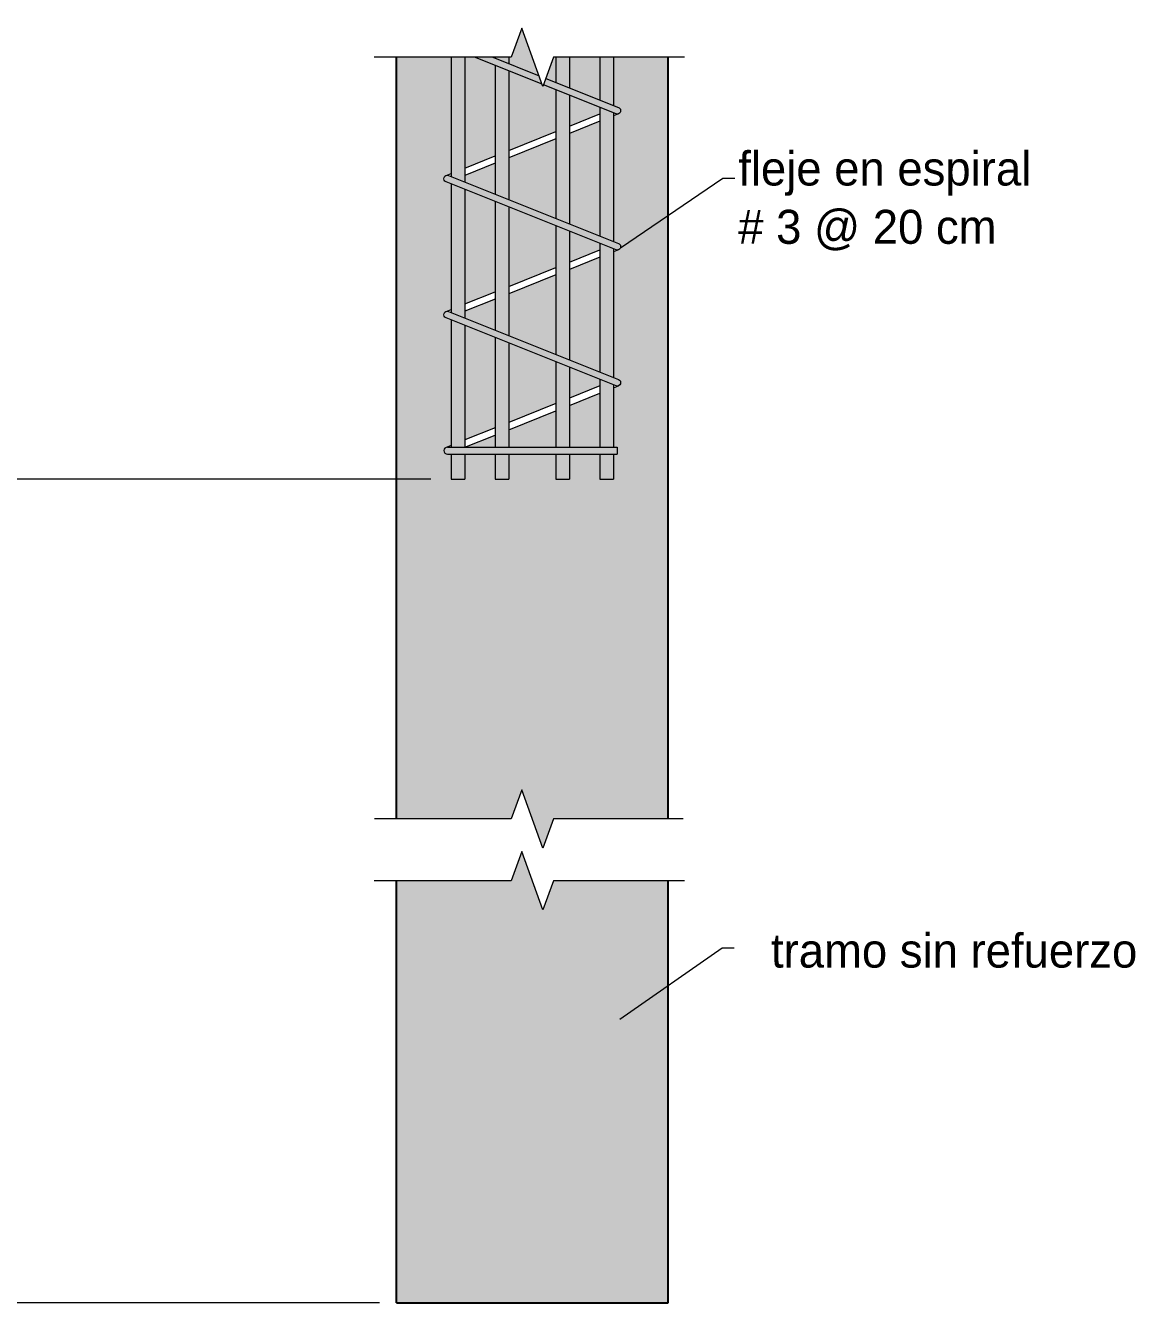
# Model space of a CAD drawing. Header units: metres. Extents: x 187 to 346, y 195 to 238.
# Drawn here: x 300.5 to 305.4, y 210.44 to 216.1 of the extents above; entities that cross this region are included whole.
import ezdxf
from ezdxf.enums import TextEntityAlignment as Align

# ---------------------------------------------------------------- set-up
doc = ezdxf.new("R2010")
doc.units = ezdxf.units.M
for name, color, linetype, lineweight, true_color in [('Achu-Sombra 1', 253, 'Continuous', 13, 0x9c9c9c), ('Achu-Sombra 4', 254, 'Continuous', 13, 0xe0e0e0), ('Achu-Sombra 5', 254, 'Continuous', 13, 0xe8e8e8)]:
    doc.layers.add(name, color=color, linetype=linetype, lineweight=lineweight, true_color=true_color)
for name, color, linetype, lineweight in [('Cotas', 32, 'Continuous', 25), ('e-Secciones', 155, 'Continuous', 25), ('e-Tex-Linea', 7, 'Continuous', 9), ('e-Varillas1', 132, 'Continuous', 18), ('e-Varilllas2', 214, 'Continuous', 13), ('Secciones 1', 124, 'Continuous', 25), ('Tex-Tex', 8, 'Continuous', 25)]:
    doc.layers.add(name, color=color, linetype=linetype, lineweight=lineweight)
doc.styles.add('Century Gothic', font='GOTHIC.TTF')
doc.styles.add('Cotas', font='GOTHIC.TTF')
doc.dimstyles.new('NINGUNA', dxfattribs={"dimtxt": 0.1125, "dimasz": 0.065, "dimexe": 0.025, "dimexo": 0.075, "dimgap": 0.005, "dimtad": 0, "dimtoh": 1, "dimzin": 4, "dimdsep": 46, "dimtxsty": 'Cotas', "dimblk": 'OBLIQUE', "dimcen": 0, "dimse1": 1, "dimse2": 1, "dimclrd": 256, "dimclre": 256, "dimclrt": 256, "dimadec": 1, "dimazin": 0, "dimtfac": 1.333333333333333, "dimtix": 1, "dimtofl": 0, "dimtmove": 2, "dimatfit": 0, "dimfxl": 1, "dimtolj": 1, "dimtzin": 0, "dimlwd": 9, "dimlwe": 9, "dimarcsym": 0})

# ---------------------------------------------------------------- blocks, each defined once
blk = doc.blocks.new('_Oblique')
at = {"color": 0, "linetype": 'ByBlock', "lineweight": -2}
blk.add_line((-0.5, -0.5), (0.5, 0.5), dxfattribs=at)
blk = doc.blocks.new('*D281')
at = {"layer": 'Cotas', "lineweight": 9, "transparency": 16777216}
for p, q in [((302.2905541657203, 217.3544459579512), (298.1009977583223, 217.3544459579512)), ((298.1259977583223, 217.3544459579512), (298.1259977583223, 215.9540588117646)), ((298.1259977583223, 214.0988960027636), (298.1259977583223, 215.4992831489502)), ((302.2924396675991, 214.0988960027636), (298.1009977583223, 214.0988960027636))]:
    blk.add_line(p, q, dxfattribs=at)
at = {"layer": 'Defpoints', "color": 0, "transparency": 16777216}
for p in [(302.3655541657202, 217.3544459579512), (298.1259977583223, 214.0988960027636), (302.3674396675991, 214.0988960027636)]:
    blk.add_point(p, dxfattribs=at)
at = {"layer": 'Cotas', "lineweight": 9, "transparency": 16777216, "xscale": 0.05, "yscale": 0.05, "zscale": 0.05}
for p, rotation in [((298.1259977583223, 217.3544459579512), 90), ((298.1259977583223, 214.0988960027636), 270)]:
    blk.add_blockref('_Oblique', p, dxfattribs=dict(at, rotation=rotation))
at = {"layer": 'Cotas', "transparency": 16777216, "insert": (298.1259977583223, 215.7266709803573), "char_height": 0.075, "attachment_point": 5, "rotation": 90, "style": 'Cotas', "bg_fill": 3, "box_fill_scale": 1.1, "bg_fill_color": 9, "bg_fill_true_color": 13158600, "bg_fill_transparency": 0}
blk.add_mtext('\\A1;variable', dxfattribs=at)
blk = doc.blocks.new('*D278')
at = {"layer": 'Cotas', "lineweight": 9, "transparency": 16777216}
for p, q in [((302.2924396675991, 214.0988960027636), (298.1009977583223, 214.0988960027636)), ((298.1259977583223, 214.0988960027636), (298.1259977583223, 212.5091594903728)), ((298.1259977583223, 210.4646473151675), (298.1259977583223, 212.0543838275584)), ((302.065554165721, 210.4646473151675), (298.1009977583223, 210.4646473151675))]:
    blk.add_line(p, q, dxfattribs=at)
at = {"layer": 'Defpoints', "color": 0, "transparency": 16777216}
for p in [(302.3674396675991, 214.0988960027636), (298.1259977583223, 210.4646473151675), (302.140554165721, 210.4646473151675)]:
    blk.add_point(p, dxfattribs=at)
at = {"layer": 'Cotas', "lineweight": 9, "transparency": 16777216, "xscale": 0.05, "yscale": 0.05, "zscale": 0.05}
for p, rotation in [((298.1259977583223, 214.0988960027636), 90), ((298.1259977583223, 210.4646473151675), 270)]:
    blk.add_blockref('_Oblique', p, dxfattribs=dict(at, rotation=rotation))
at = {"layer": 'Cotas', "transparency": 16777216, "insert": (298.1259977583223, 212.2817716589654), "char_height": 0.075, "attachment_point": 5, "rotation": 90, "style": 'Cotas', "bg_fill": 3, "box_fill_scale": 1.1, "bg_fill_color": 9, "bg_fill_true_color": 13158600, "bg_fill_transparency": 0}
blk.add_mtext('\\A1;variable', dxfattribs=at)

msp = doc.modelspace()

# ---------------------------------------------------------------- hatches: boundary and pattern name
at = {"layer": 'Achu-Sombra 1', "linetype": 'Continuous', "lineweight": 5}
h = msp.add_hatch(color=256, dxfattribs=at)
h.dxf.hatch_style = 1
h.paths.add_polyline_path([(303.0987154398556, 215.9604102167648), (303.0387154398552, 215.9604102167646), (303.0387154398559, 215.7713567941771), (303.0987154398554, 215.7473567941774)])
h.paths.add_polyline_path([(302.9043380820099, 215.9604102167648), (302.8443380820101, 215.960410216765), (302.8443380820097, 215.8491077373153), (302.9043380820099, 215.8251077373152)])
h.paths.add_polyline_path([(302.6367702494299, 215.9604102167648), (302.5767702494302, 215.9604102167648), (302.5767702494297, 215.9561348703471), (302.6367702494299, 215.932134870347)])
at = {"layer": 'Achu-Sombra 4'}
h = msp.add_hatch(color=256, dxfattribs=at)
h.dxf.hatch_style = 1
h.paths.add_polyline_path([(302.7702834880831, 215.8787295748857), (302.5660818833851, 215.9604102167648), (302.4853132330347, 215.9604102167648), (302.7840461167989, 215.8409170632587)])
h.paths.add_polyline_path([(302.8002168956196, 215.866756211871), (302.7899523390133, 215.8385545743731), (303.1101897388123, 215.7104596144531, 0.1849294828966749), (303.1209185926407, 215.7104596144584), (303.1213302422961, 215.7106242743205, 0.6663096076201807), (303.1213302423121, 215.7383108731942)])
at = {"layer": 'Achu-Sombra 5'}
h = msp.add_hatch(color=256, dxfattribs=at)
h.paths.add_polyline_path([(303.3405541657207, 215.9604102167648), (303.0987154398554, 215.960410216765), (303.0987154398554, 215.747356794177), (303.1209185926273, 215.7384755330681, -0.6878641546696125), (303.1209185926407, 215.7104596144584), (303.0987154398554, 215.7015783533438), (303.0987154398554, 215.1473567941766), (303.1209185926273, 215.1384755330682, -0.6878641543261902), (303.1209185926541, 215.1104596144635), (303.0987154398551, 215.1015783533442), (303.0987154398554, 214.5473567941772), (303.1209185926273, 214.5384755330681, -0.6878641550910853), (303.1209185926248, 214.5104596144522), (303.0987154398554, 214.5015783533442), (303.0987154398554, 214.2395063880813), (303.1155008183755, 214.2395063880813), (303.1155008183753, 214.2094675737606), (303.0987154398554, 214.2094675737606), (303.0987154398554, 214.0988960027639), (303.0387154398554, 214.0988960027633), (303.0387154398554, 214.2094675737606), (302.9043380820099, 214.2094675737603), (302.9043380820101, 214.0988960027635), (302.8443380820097, 214.0988960027637), (302.8443380820099, 214.2094675737608), (302.6367702494299, 214.2094675737606), (302.6367702494299, 214.0988960027637), (302.57677024943, 214.0988960027635), (302.57677024943, 214.2094675737606), (302.4423928915844, 214.2094675737608), (302.4423928915844, 214.0988960027635), (302.3823928915845, 214.0988960027635), (302.3823928915845, 214.2094675737606), (302.3655933696964, 214.2094675737606, -0.8540924865588074), (302.3609142642811, 214.2387653432547), (302.3823928915842, 214.2473567941761), (302.382392891584, 214.8015783533449), (302.3601897388135, 214.8104596144535, -0.6878641541453329), (302.3601897387787, 214.8384755330549), (302.3823928915847, 214.8473567941771), (302.3823928915845, 215.4015783533453), (302.3601897388135, 215.4104596144537, -0.6878641541453329), (302.3601897387787, 215.438475533055), (302.3823928915845, 215.447356794177), (302.3823928915847, 215.9604102167648), (302.1405541657209, 215.9604102167648), (302.1405541657209, 212.5990944177627), (302.6468041657183, 212.5990944177627), (302.693679165717, 212.7278824218056), (302.7874291657226, 212.4703064137302), (302.8343041657183, 212.5990944177627), (303.3405541657207, 212.5990944177627)])
h.paths.add_polyline_path([(302.6936791657174, 216.0891982208072), (302.6468041657186, 215.9604102167648), (302.6367702494299, 215.9604102167648), (302.6367702494299, 215.9321348703472), (302.7702834880838, 215.8787295748859)])
h.paths.add_polyline_path([(302.8443380820099, 215.9604102167646), (302.8343041657188, 215.9604102167648), (302.8002168956198, 215.866756211871), (302.8443380820099, 215.8491077373148)], flags=17)
h.paths.add_polyline_path([(303.0387154398554, 215.9604102167646), (302.9043380820101, 215.9604102167648), (302.9043380820094, 215.8251077373152), (303.0387154398554, 215.7713567941769)], flags=17)
h.paths.add_polyline_path([(303.0387154398552, 215.7390493340358), (302.9043380820101, 215.7928002771744), (302.9043380820101, 215.6561348703474), (303.0387154398554, 215.7098858134857)], flags=17)
h.paths.add_polyline_path([(302.8443380820101, 215.8168002771747), (302.7899523390131, 215.8385545743731), (302.7874291657226, 215.8316222127319), (302.7840461167984, 215.8409170632592), (302.6367702494297, 215.8998274102066), (302.6367702494299, 215.5491077373154), (302.8443380820099, 215.6321348703473)], flags=17)
h.paths.add_polyline_path([(302.57677024943, 215.9238274102067), (302.4853132330352, 215.9604102167648), (302.4423928915844, 215.9604102167648), (302.4423928915846, 215.4713567941774), (302.57677024943, 215.5251077373153)], flags=17)
h.paths.add_polyline_path([(302.57677024943, 215.4928002771746), (302.4423928915846, 215.4390493340368), (302.4423928915844, 215.4098858134853), (302.5767702494297, 215.3561348703472)], flags=17)
h.paths.add_polyline_path([(302.8443380820099, 215.599827410206), (302.6367702494299, 215.5168002771745), (302.6367702494301, 215.3321348703471), (302.8443380820101, 215.2491077373156)], flags=17)
h.paths.add_polyline_path([(303.0387154398554, 215.6775783533442), (302.9043380820099, 215.6238274102061), (302.9043380820099, 215.2251077373148), (303.0387154398554, 215.1713567941772)], flags=17)
h.paths.add_polyline_path([(303.0387154398552, 215.1390493340364), (302.9043380820096, 215.1928002771744), (302.9043380820096, 215.0561348703472), (303.0387154398557, 215.1098858134858)], flags=17)
h.paths.add_polyline_path([(302.8443380820099, 215.2168002771748), (302.6367702494299, 215.299827410207), (302.6367702494299, 214.9491077373154), (302.8443380820097, 215.0321348703471)], flags=17)
h.paths.add_polyline_path([(302.57677024943, 215.3238274102069), (302.4423928915844, 215.3775783533451), (302.4423928915846, 214.8713567941773), (302.57677024943, 214.9251077373151)], flags=17)
h.paths.add_polyline_path([(302.57677024943, 214.8928002771745), (302.4423928915846, 214.8390493340364), (302.4423928915839, 214.8098858134856), (302.57677024943, 214.7561348703475)], flags=17)
h.paths.add_polyline_path([(302.8443380820101, 214.9998274102063), (302.6367702494299, 214.9168002771746), (302.6367702494299, 214.7321348703474), (302.8443380820095, 214.6491077373152)], flags=17)
h.paths.add_polyline_path([(303.0387154398557, 215.0775783533443), (302.9043380820101, 215.0238274102062), (302.9043380820094, 214.6251077373156), (303.0387154398557, 214.5713567941771)], flags=17)
h.paths.add_polyline_path([(303.0387154398557, 214.5390493340358), (302.9043380820101, 214.5928002771743), (302.9043380820099, 214.4561348703469), (303.0387154398554, 214.5098858134852)], flags=17)
h.paths.add_polyline_path([(302.8443380820097, 214.6168002771747), (302.6367702494297, 214.699827410207), (302.6367702494301, 214.3491077373146), (302.8443380820097, 214.4321348703468)], flags=17)
h.paths.add_polyline_path([(302.57677024943, 214.7238274102071), (302.4423928915844, 214.7775783533452), (302.4423928915844, 214.271356794176), (302.5767702494297, 214.3251077373145)], flags=17)
h.paths.add_polyline_path([(302.57677024943, 214.2928002771741), (302.4435355266965, 214.2395063880808), (302.5767702494302, 214.2395063880808)], flags=17)
h.paths.add_polyline_path([(302.8443380820097, 214.3998274102062), (302.6367702494297, 214.316800277174), (302.6367702494304, 214.2395063880808), (302.8443380820095, 214.2395063880808)], flags=17)
h.paths.add_polyline_path([(303.0387154398554, 214.4775783533444), (302.9043380820096, 214.4238274102058), (302.9043380820096, 214.2395063880808), (303.0387154398554, 214.2395063880806)], flags=17)
msp.add_hatch(color=256, dxfattribs=at).paths.add_polyline_path([(303.3405541657207, 212.3261615291685), (302.8343041657188, 212.3261615291685), (302.7874291657229, 212.1973735251361), (302.6936791657174, 212.4549495332114), (302.6468041657188, 212.3261615291685), (302.1405541657209, 212.3261615291685), (302.1405541657209, 210.4646473151674), (303.3405541657207, 210.4646473151674)])

# ---------------------------------------------------------------- linework, layer by layer
at = {"layer": 'e-Secciones'}
for p, q in [((302.1405541657209, 210.4646473151674), (302.1405541657209, 212.3261615291685)), ((303.3405541657207, 210.4646473151674), (303.3405541657207, 212.3261615291685)), ((302.1405541657209, 210.4646473151674), (303.3405541657207, 210.4646473151674))]:
    msp.add_line(p, q, dxfattribs=at)
at = {"layer": 'e-Varillas1'}
for p, q in [((302.4423928915844, 215.9604102167648), (302.4423928915844, 215.4098858134853)), ((302.57677024943, 215.9604102167648), (302.57677024943, 215.9561348703471)), ((302.6367702494299, 215.9604102167648), (302.6367702494299, 215.932134870347)), ((302.8443380820099, 215.9604102167648), (302.8443380820099, 215.8491077373151)), ((302.9043380820099, 215.9604102167648), (302.9043380820099, 215.8251077373152)), ((303.0387154398554, 215.9604102167648), (303.0387154398554, 215.7713567941769)), ((303.0987154398554, 215.9604102167648), (303.0987154398554, 215.747356794177)), ((302.57677024943, 215.9238274102067), (302.57677024943, 215.3561348703472)), ((302.6367702494299, 215.8998274102066), (302.6367702494299, 215.3321348703471)), ((302.8443380820099, 215.8168002771745), (302.8443380820099, 215.2491077373152)), ((302.9043380820099, 215.7928002771744), (302.9043380820099, 215.2251077373153)), ((303.0387154398554, 215.739049334036), (303.0387154398554, 215.171356794177)), ((303.0987154398554, 215.7150493340359), (303.0987154398554, 215.1473567941771)), ((302.4423928915844, 215.3775783533451), (302.4423928915844, 214.8098858134852)), ((302.57677024943, 215.3238274102069), (302.57677024943, 214.7561348703471)), ((302.6367702494299, 215.2998274102067), (302.6367702494299, 214.7321348703469)), ((302.8443380820099, 215.2168002771746), (302.8443380820097, 214.649107737315)), ((302.9043380820099, 215.1928002771744), (302.9043380820099, 214.6251077373151)), ((303.0387154398554, 215.1390493340362), (303.0387154398554, 214.5713567941768)), ((303.0987154398554, 215.115049334036), (303.0987154398554, 214.547356794177)), ((302.4423928915844, 214.777578353345), (302.4423928915844, 214.2394643888513)), ((302.57677024943, 214.7238274102067), (302.57677024943, 214.2394643888513)), ((302.6367702494299, 214.6998274102066), (302.6367702494299, 214.2394643888515)), ((302.8443380820097, 214.6168002771744), (302.8443380820097, 214.2394643888515)), ((302.9043380820099, 214.5928002771743), (302.9043380820096, 214.2394643888513)), ((303.0387154398554, 214.539049334036), (303.0387154398554, 214.2394643888513)), ((303.0987154398554, 214.5150493340359), (303.0987154398556, 214.2394643888515)), ((303.1155008183755, 214.239506388081), (303.1155008183753, 214.2094675737606)), ((302.4423928915844, 214.2094675737606), (302.4423928915844, 214.0988960027633)), ((302.5767702494297, 214.2094675737608), (302.57677024943, 214.0988960027635)), ((302.6367702494299, 214.2094675737606), (302.6367702494299, 214.0988960027635)), ((302.8443380820099, 214.2094675737606), (302.8443380820097, 214.0988960027635)), ((302.9043380820099, 214.2094675737606), (302.9043380820099, 214.0988960027635)), ((303.0387154398557, 214.2094675737606), (303.0387154398554, 214.0988960027635)), ((303.0987154398556, 214.2094675737606), (303.0987154398554, 214.0988960027635)), ((302.57677024943, 214.0988960027635), (302.6367702494299, 214.0988960027635)), ((302.8443380820097, 214.0988960027635), (302.9043380820099, 214.0988960027635)), ((303.0387154398557, 214.0988960027635), (303.0987154398556, 214.0988960027637))]:
    msp.add_line(p, q, dxfattribs=at)
for points in [[(302.7840461167991, 215.8409170632587), (302.485313233035, 215.9604102167648)], [(302.5660818833856, 215.9604102167648), (302.7702834880833, 215.8787295748857)]]:
    msp.add_lwpolyline(points, dxfattribs=at)
msp.add_lwpolyline([(302.8002168956196, 215.8667562118712), (303.1209185926273, 215.7384755330681, -1.000000000001588), (303.1101897388123, 215.7104596144531), (302.7899523390133, 215.8385545743731)], format="xyb", dxfattribs=at)
at = {"layer": 'e-Varilllas2'}
for points in [[(302.9043380820099, 215.6561348703474), (303.0387154398554, 215.7098858134857)], [(303.1213302423093, 215.7106242743257), (303.0987154398554, 215.7015783533441)], [(303.0387154398554, 215.6775783533442), (302.9043380820099, 215.6238274102061)], [(302.6367702494299, 215.5491077373154), (302.8443380820099, 215.6321348703475)], [(302.8443380820099, 215.5998274102062), (302.6367702494299, 215.5168002771745)], [(302.4423928915844, 215.4713567941771), (302.57677024943, 215.5251077373153)], [(302.57677024943, 215.4928002771746), (302.4423928915844, 215.4390493340366)], [(302.9043380820099, 215.0561348703472), (303.0387154398554, 215.1098858134856)], [(303.0387154398554, 215.0775783533441), (302.9043380820099, 215.023827410206)], [(303.1213302423093, 215.1106242743256), (303.0987154398554, 215.101578353344)], [(302.6367702494299, 214.9491077373152), (302.8443380820099, 215.0321348703474)], [(302.8443380820099, 214.9998274102061), (302.6367702494299, 214.9168002771744)], [(302.4423928915844, 214.871356794177), (302.57677024943, 214.9251077373151)], [(302.57677024943, 214.8928002771745), (302.4423928915844, 214.8390493340364)], [(303.0387154398554, 214.5098858134852), (302.9043380820099, 214.4561348703469)], [(302.9043380820099, 214.4238274102061), (303.0387154398554, 214.4775783533444)], [(303.0987154398554, 214.5015783533442), (303.1209185926273, 214.5104596144531)], [(302.8443380820097, 214.4321348703468), (302.6367702494299, 214.3491077373146)], [(302.6367702494299, 214.3168002771743), (302.8443380820097, 214.3998274102062)], [(302.57677024943, 214.3251077373145), (302.4423928915844, 214.2713567941762)], [(302.4434305286227, 214.2394643888513), (302.57677024943, 214.2928002771741)]]:
    msp.add_lwpolyline(points, dxfattribs=at)
at = {"layer": 'Secciones 1'}
msp.add_line((303.3405541657207, 212.5990944177627), (303.3405541657207, 215.9604102167648), dxfattribs=at)

# ---------------------------------------------------------------- texts
at = {"layer": 'Tex-Tex', "style": 'Century Gothic'}
for s, p in [('fleje en espiral', (303.6493794382254, 215.4691984925003)), ('# 3 @ 20 cm', (303.6493794382254, 215.2118671752817))]:
    msp.add_text(s, height=0.1500007499999886, dxfattribs=at).set_placement(p, align=Align.MIDDLE_LEFT)
msp.add_text('tramo sin refuerzo', height=0.1500007499999886, dxfattribs=at).set_placement((305.4106440010341, 212.0182558347744), align=Align.MIDDLE_RIGHT)

# ---------------------------------------------------------------- leaders
at = {"layer": 'e-Tex-Linea'}
for points in [[(303.1295621250274, 215.1191031468534), (303.5818754964507, 215.4267030964438), (303.6338880225114, 215.4267030964438)], [(303.1266846262545, 211.7163777560397), (303.5789979976778, 212.0301746038683), (303.6310105237385, 212.0301746038683)]]:
    msp.add_leader(points, dimstyle='NINGUNA', override={"dimasz": 0.1125, "dimgap": 0.01}, dxfattribs=at)

# ---------------------------------------------------------------- next in the draw order: dimensions: what is measured, and where the dimension line sits
at = {"layer": 'Cotas'}
dim = msp.add_linear_dim(base=(298.1259977583223, 214.0988960027636), p1=(302.3655541657201, 217.3544459579511), p2=(302.367439667599, 214.0988960027635), angle=90, text='variable', dimstyle='NINGUNA', override={"dimtxt": 0.075, "dimasz": 0.05, "dimgap": 0.025, "dimlfac": 0.2666666666666666, "dimse1": 0, "dimse2": 0, "dimtfill": 1}, dxfattribs=at)
dim.commit()
dim.dimension.update_dxf_attribs({"geometry": '*D281', "text_midpoint": (298.1259977583223, 215.7266709803573)})

# ---------------------------------------------------------------- next in the draw order: hatches: boundary and pattern name
at = {"layer": 'Achu-Sombra 1', "linetype": 'Continuous', "lineweight": 5}
h = msp.add_hatch(color=256, dxfattribs=at)
h.dxf.hatch_style = 1
h.paths.add_polyline_path([(302.4423928915846, 215.9604102167648), (302.3823928915845, 215.9604102167648), (302.3823928915842, 215.4338858134849), (302.4423928915844, 215.4098858134848)])
h.paths.add_polyline_path([(302.6367702494297, 215.8998274102066), (302.5767702494302, 215.9238274102063), (302.5767702494302, 215.3561348703468), (302.6367702494299, 215.3321348703469)])
h.paths.add_polyline_path([(302.9043380820101, 215.7928002771744), (302.8443380820101, 215.8168002771745), (302.8443380820099, 215.2491077373147), (302.9043380820101, 215.2251077373146)])
h.paths.add_polyline_path([(303.0987154398551, 215.7150493340359), (303.0387154398554, 215.7390493340358), (303.0387154398554, 215.1713567941767), (303.0987154398554, 215.1473567941768)])
h = msp.add_hatch(color=256, dxfattribs=at)
h.dxf.hatch_style = 1
h.paths.add_polyline_path([(302.4423928915844, 215.3775783533454), (302.3823928915845, 215.4015783533453), (302.3823928915845, 214.8338858134853), (302.4423928915844, 214.8098858134854)])
h.paths.add_polyline_path([(302.6367702494299, 215.2998274102067), (302.5767702494297, 215.3238274102066), (302.5767702494302, 214.7561348703473), (302.6367702494301, 214.7321348703472)])
h.paths.add_polyline_path([(302.9043380820099, 215.1928002771744), (302.8443380820097, 215.2168002771746), (302.8443380820097, 214.6491077373152), (302.9043380820099, 214.6251077373151)])
h.paths.add_polyline_path([(303.0987154398554, 215.115049334036), (303.0387154398554, 215.1390493340362), (303.0387154398557, 214.5713567941768), (303.0987154398551, 214.547356794177)])
h = msp.add_hatch(color=256, dxfattribs=at)
h.dxf.hatch_style = 1
h.paths.add_polyline_path([(302.4423928915842, 214.777578353345), (302.3823928915847, 214.8015783533454), (302.3823928915838, 214.2394643888513), (302.4423928915842, 214.2394643888513)])
h.paths.add_polyline_path([(302.6367702494294, 214.6998274102068), (302.5767702494302, 214.7238274102067), (302.5767702494304, 214.2394643888515), (302.6367702494299, 214.2394643888517)])
h.paths.add_polyline_path([(302.9043380820099, 214.5928002771743), (302.8443380820097, 214.6168002771742), (302.8443380820095, 214.2394643888513), (302.9043380820096, 214.2394643888513)])
h.paths.add_polyline_path([(303.0987154398556, 214.5150493340361), (303.0387154398554, 214.5390493340364), (303.0387154398554, 214.2394643888515), (303.0987154398558, 214.2394643888515)])
h = msp.add_hatch(color=256, dxfattribs=at)
h.dxf.hatch_style = 1
h.paths.add_polyline_path([(303.1155008183755, 214.2395063880808), (302.3655737674233, 214.2395063880808, 0.9993476512780514), (302.3655541651501, 214.2094675737606), (303.1155008183751, 214.2094675737606)])
at = {"layer": 'Achu-Sombra 4'}
h = msp.add_hatch(color=256, dxfattribs=at)
h.dxf.hatch_style = 1
edge = h.paths.add_edge_path()
edge.add_arc((302.367896052453, 215.4235308192283), 0.0149063245311545, 69.0453771049135, 247.3518039172216)
edge.add_line((302.3621560476386, 215.409773971633), (303.1078813531189, 215.1114838494402))
edge.add_arc((303.1132122790126, 215.1254043286041), 0.0149063245314395, 249.0453770939172, 429.0453770939172)
edge.add_line((303.1185432049064, 215.1393248077679), (302.3732269783439, 215.4374512983929))
h = msp.add_hatch(color=256, dxfattribs=at)
h.dxf.hatch_style = 1
edge = h.paths.add_edge_path()
edge.add_arc((302.3678960524531, 214.8235308192091), 0.0149063245311545, 69.0453771049135, 247.3518039172216)
edge.add_line((302.3621560476387, 214.8097739716138), (303.1078813531189, 214.511483849421))
edge.add_arc((303.1132122790127, 214.5254043285849), 0.0149063245314395, 249.0453770939172, 429.0453770939172)
edge.add_line((303.1185432049065, 214.5393248077487), (302.373226978344, 214.8374512983736))

# ---------------------------------------------------------------- next in the draw order: linework, layer by layer
at = {"layer": 'e-Varillas1'}
for p, q in [((302.3823928915845, 215.9604102167648), (302.3823928915845, 215.4338858134854)), ((302.3823928915845, 215.4015783533453), (302.3823928915845, 214.8338858134853)), ((302.3823928915845, 214.8015783533451), (302.3823928915842, 214.2394643888513)), ((302.3655737674233, 214.2395063880808), (303.1155008183755, 214.239506388081)), ((302.3655541657204, 214.2094675737606), (303.1155008183753, 214.2094675737606))]:
    msp.add_line(p, q, dxfattribs=at)
at = {"layer": 'e-Varillas1', "linetype": 'Continuous'}
msp.add_lwpolyline([(303.4118824223024, 215.9604102167648), (302.8343041657188, 215.9604102167648), (302.7874291657229, 215.8316222127321), (302.6936791657174, 216.0891982208075), (302.6468041657188, 215.9604102167648), (302.0432199240222, 215.9604102167648)], dxfattribs=at)
at = {"layer": 'e-Varillas1'}
for points in [[(302.3709185926273, 215.4384755330682), (303.1209185926273, 215.1384755330682, -1.000000000001588), (303.1101897388123, 215.1104596144532), (302.3601897388135, 215.4104596144537, -0.9999999999994008)], [(302.3709185926273, 214.8384755330681), (303.1209185926273, 214.5384755330681, -1.000000000001588), (303.1101897388123, 214.5104596144531), (302.3601897388135, 214.8104596144535, -0.9999999999994008)]]:
    msp.add_lwpolyline(points, format="xyb", close=True, dxfattribs=at)
msp.add_arc((302.3655737674233, 214.2244869745248), 0.0150194135560164, 90, 269.9252237671366, dxfattribs=at)
at = {"layer": 'e-Varilllas2'}
for points in [[(302.360189738783, 215.4384755330566), (302.3823928915845, 215.4473567941773)], [(302.360189738783, 214.8384755330564), (302.3823928915845, 214.8473567941771)], [(302.3823928915842, 214.2473567941761), (302.3601897388135, 214.2384755330677)]]:
    msp.add_lwpolyline(points, dxfattribs=at)
at = {"layer": 'Secciones 1'}
msp.add_line((302.1405541657209, 212.5990944177627), (302.1405541657207, 215.9604102167648), dxfattribs=at)

# ---------------------------------------------------------------- next in the draw order: dimensions: what is measured, and where the dimension line sits
at = {"layer": 'Cotas'}
dim = msp.add_linear_dim(base=(298.1259977583223, 210.4646473151675), p1=(302.367439667599, 214.0988960027635), p2=(302.1405541657209, 210.4646473151674), angle=90, text='variable', dimstyle='NINGUNA', override={"dimtxt": 0.075, "dimasz": 0.05, "dimgap": 0.025, "dimlfac": 0.2666666666666666, "dimse1": 0, "dimse2": 0, "dimtfill": 1}, dxfattribs=at)
dim.commit()
dim.dimension.update_dxf_attribs({"geometry": '*D278', "text_midpoint": (298.1259977583223, 212.2817716589654)})

# ---------------------------------------------------------------- next in the draw order: hatches: boundary and pattern name
at = {"layer": 'Achu-Sombra 1', "linetype": 'Continuous', "lineweight": 5}
h = msp.add_hatch(color=256, dxfattribs=at)
h.dxf.hatch_style = 1
h.paths.add_polyline_path([(303.0987154398556, 214.2094675737606), (303.0387154398557, 214.2094675737603), (303.0387154398557, 214.0988960027639), (303.0987154398551, 214.0988960027637)])
h.paths.add_polyline_path([(302.9043380820099, 214.2094675737606), (302.8443380820097, 214.2094675737606), (302.8443380820099, 214.0988960027635), (302.9043380820099, 214.0988960027637)])
h.paths.add_polyline_path([(302.6367702494301, 214.2094675737608), (302.5767702494297, 214.2094675737606), (302.57677024943, 214.0988960027637), (302.6367702494299, 214.0988960027637)])
h.paths.add_polyline_path([(302.4423928915844, 214.2094675737606), (302.382392891584, 214.2094675737606), (302.3823928915842, 214.0988960027637), (302.4423928915842, 214.098896002763)])

# ---------------------------------------------------------------- next in the draw order: linework, layer by layer
at = {"layer": 'e-Varillas1'}
for p, q in [((302.3823928915842, 214.2094675737608), (302.3823928915842, 214.0988960027633)), ((302.3823928915845, 214.0988960027635), (302.4423928915844, 214.0988960027633))]:
    msp.add_line(p, q, dxfattribs=at)
at = {"layer": 'e-Varillas1', "linetype": 'Continuous'}
for points in [[(303.4066793995576, 212.5990944177627), (302.8343041657183, 212.5990944177627), (302.7874291657224, 212.47030641373), (302.693679165717, 212.7278824218054), (302.6468041657183, 212.5990944177627), (302.0445861211954, 212.5990944177627)], [(303.4118824223024, 212.3261615291685), (302.8343041657188, 212.3261615291685), (302.7874291657229, 212.1973735251361), (302.6936791657174, 212.4549495332114), (302.6468041657188, 212.3261615291685), (302.0432199240222, 212.3261615291685)]]:
    msp.add_lwpolyline(points, dxfattribs=at)

doc.saveas('drawing.dxf')
